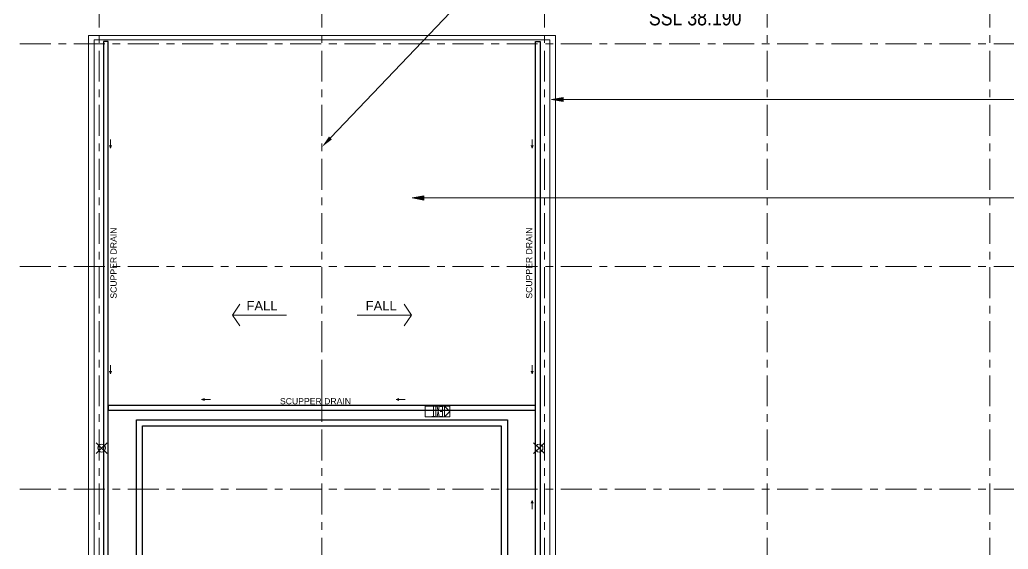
# Model space of a CAD drawing. Header units: millimetres. Extents: x -1834842 to 700335, y -490313101 to 518363.
# Drawn here: x -1215219 to -1183250, y 296025 to 313149 of the extents above; entities that cross this region are included whole.
import ezdxf
from ezdxf import colors
from ezdxf.entities.mleader import LeaderData, LeaderLine
from ezdxf.math import Vec2, Vec3

# ---------------------------------------------------------------- set-up
doc = ezdxf.new("R2010")
doc.units = ezdxf.units.MM
doc.header["$LTSCALE"] = 0.5
doc.linetypes.add('IDA - Grid Line', pattern=[3500, 2000, -500, 500, -500])
doc.layers.get('0').update_dxf_attribs({"color": 8})
doc.layers.add('0-LOWER ROOF', color=7, linetype='Continuous')
doc.layers.add('M-_DWAT FHP', color=1, linetype='Continuous')
for name, color, linetype, lineweight in [('A-_ANOT----_A', 7, 'Continuous', 9), ('A-_ANOT----_A-2', 7, 'Continuous', 9), ('A-_ANOTTEXT_T', 7, 'Continuous', 9), ('A-_DETA----_ED-1', 7, 'Continuous', 9), ('E-_LIGT----_E', 8, 'Continuous', 9)]:
    doc.layers.add(name, color=color, linetype=linetype, lineweight=lineweight)
for name, color, linetype, lineweight, true_color in [('A-_GENM----_M-9', 5, 'Continuous', 9, 0x0000ff), ('A-_WALL----_E', 6, 'Continuous', 9, 0xff00ff), ('S-_ANOTGRID_E-1', 9, 'IDA - Grid Line', 9, 0x808080)]:
    doc.layers.add(name, color=color, linetype=linetype, lineweight=lineweight, true_color=true_color)
doc.styles.add('Arial Narrow_1', font='ARIALN.TTF', dxfattribs={"height": 90})
doc.styles.add('Arial_3', font='arial.ttf', dxfattribs={"height": 200})

# ---------------------------------------------------------------- blocks, each defined once
blk = doc.blocks.new('blk2 drain arrow - blk2 drain arrow-4025471-BLK2 LOWER ROOF RAIN WATER DOWN PIPE')
at = {"layer": 'A-_GENM----_M-9'}
for p, q in [((-285, 0), (-198, 32)), ((0, 0), (-285, 0)), ((-285, 0), (-198, -32))]:
    blk.add_line(p, q, dxfattribs=at)
blk = doc.blocks.new('BLK2-LOWER ROOF')
at = {"layer": 'A-_ANOTTEXT_T'}
for points in [[(-34959.9, -40553.3), (-34584.9, -40619.4), (-34584.9, -40487.2)], [(-39465.8, -43737.3), (-39090.8, -43803.4), (-39090.8, -43671.2)]]:
    blk.add_hatch(color=8, dxfattribs=at).paths.add_polyline_path(points)
at = {"color": 8}
for points in [[(-49302.9, -118020.9), (-49302.9, -38670.9), (-49452.9, -38670.9), (-49452.9, -118020.9)], [(-35476.6, -57202.4), (-35476.6, -38670.9), (-35326.6, -38670.9), (-35326.6, -57202.4)], [(-49302.9, -50602.3), (-35476.6, -50602.3), (-35476.6, -50452.3), (-49302.9, -50452.3)], [(-48391.8, -50907.3), (-36387.8, -50907.3), (-36387.8, -100753), (-48391.8, -100753)], [(-48191.8, -51107.3), (-36587.8, -51107.3), (-36587.8, -100553), (-48191.8, -100553)]]:
    blk.add_lwpolyline(points, close=True, dxfattribs=at)
at = {"layer": 'A-_ANOT----_A-2', "color": 8}
for p, q in [((-45046.8, -47170.6), (-45282.5, -47524.2)), ((-45046.8, -47170.6), (-45282.5, -47524.2)), ((-39732.8, -47170.6), (-39497, -47524.2)), ((-39732.8, -47170.6), (-39497, -47524.2)), ((-45282.5, -47524.2), (-43532.5, -47524.2)), ((-45044.9, -47876.5), (-45282.5, -47524.2)), ((-45282.5, -47524.2), (-43532.5, -47524.2)), ((-45044.9, -47876.5), (-45282.5, -47524.2)), ((-39497, -47524.2), (-41247, -47524.2)), ((-39497, -47524.2), (-41247, -47524.2)), ((-39734.7, -47876.5), (-39497, -47524.2))]:
    blk.add_line(p, q, dxfattribs=at)
at = {"layer": 'A-_ANOTTEXT_T', "color": 8}
for p, q in [((-34584.9, -40487.2), (-34959.9, -40553.3)), ((-34959.9, -40553.3), (-34584.9, -40619.4)), ((-34959.9, -40553.3), (-19645.6, -40553.3)), ((-34584.9, -40619.4), (-34584.9, -40487.2)), ((-39090.8, -43671.2), (-39465.8, -43737.3)), ((-39465.8, -43737.3), (-39090.8, -43803.4)), ((-39465.8, -43737.3), (-19645.6, -43737.3)), ((-39090.8, -43803.4), (-39090.8, -43671.2))]:
    blk.add_line(p, q, dxfattribs=at)
at = {"layer": 'A-_DETA----_ED-1', "color": 8}
for p, q in [((-38784.9, -50800.5), (-38784.9, -50478.1)), ((-38704.9, -50803.1), (-38704.9, -50478.1)), ((-38601, -50803.1), (-38663.9, -50478.1)), ((-38663.9, -50803.1), (-38601, -50478.1)), ((-38486, -50483.3), (-38566, -50483.3)), ((-38486, -50800.8), (-38486, -50483.3)), ((-38834.9, -50800.5), (-38734.9, -50800.5)), ((-38566, -50640.8), (-38486, -50640.8)), ((-38566, -50800.8), (-38486, -50800.8)), ((-49691.6, -51650.6), (-49514.8, -51827.4)), ((-49338, -51650.6), (-49514.8, -51827.4)), ((-35541.6, -51650.6), (-35364.8, -51827.4)), ((-35188, -51650.6), (-35364.8, -51827.4)), ((-49691.6, -52004.2), (-49514.8, -51827.4)), ((-49338, -52004.2), (-49514.8, -51827.4)), ((-35541.6, -52004.2), (-35364.8, -51827.4)), ((-35188, -52004.2), (-35364.8, -51827.4))]:
    blk.add_line(p, q, dxfattribs=at)
for centre in [(-49514.8, -51827.4), (-35364.8, -51827.4)]:
    blk.add_circle(centre, 125, dxfattribs=at)
at = {"layer": 'A-_GENM----_M-9', "color": 8}
for p, q in [((-49228.8, -41843.7), (-49228.8, -42128.7)), ((-35585.9, -41843.7), (-35585.9, -42128.7)), ((-49228.8, -42128.7), (-49260.3, -42042.1)), ((-49228.8, -42128.7), (-49197.3, -42042.1)), ((-35585.9, -42128.7), (-35617.5, -42042.1)), ((-35585.9, -42128.7), (-35554.4, -42042.1)), ((-49228.8, -49141.5), (-49228.8, -49426.5)), ((-35585.9, -49141.5), (-35585.9, -49426.5)), ((-49228.8, -49426.5), (-49260.3, -49339.8)), ((-49228.8, -49426.5), (-49197.3, -49339.8)), ((-35585.9, -49426.5), (-35617.5, -49339.8)), ((-35585.9, -49426.5), (-35554.4, -49339.8)), ((-46279.3, -50254.7), (-46192.7, -50223.1)), ((-46279.3, -50254.7), (-46192.7, -50286.2)), ((-45994.3, -50254.7), (-46279.3, -50254.7)), ((-39986.2, -50254.7), (-39899.5, -50223.1)), ((-39986.2, -50254.7), (-39899.5, -50286.2)), ((-39701.2, -50254.7), (-39986.2, -50254.7)), ((-35585.9, -53520.8), (-35617.5, -53607.4)), ((-35585.9, -53520.8), (-35554.4, -53607.4)), ((-35585.9, -53805.8), (-35585.9, -53520.8))]:
    blk.add_line(p, q, dxfattribs=at)
at = {"layer": 'A-_WALL----_E', "color": 8}
for p, q in [((-49939.8, -118227.4), (-49939.8, -38477.4)), ((-49714.8, -38477.4), (-49939.8, -38477.4)), ((-49759.8, -38627.4), (-49759.8, -118077.4)), ((-35019.8, -38627.4), (-49759.8, -38627.4)), ((-49714.8, -38477.4), (-35064.8, -38477.4)), ((-34839.8, -38477.4), (-35064.8, -38477.4)), ((-35019.8, -57202.4), (-35019.8, -38627.4)), ((-34839.8, -38477.4), (-34839.8, -57052.4))]:
    blk.add_line(p, q, dxfattribs=at)
at = {"layer": 'E-_LIGT----_E', "color": 8}
for p, q in [((-39049.9, -50815.8), (-39049.9, -50465.8)), ((-39049.9, -50465.8), (-38249.9, -50465.8)), ((-38424.9, -50815.8), (-38424.9, -50465.8)), ((-38424.9, -50465.8), (-38249.9, -50640.8)), ((-38249.9, -50465.8), (-38249.9, -50815.8)), ((-38249.9, -50815.8), (-39049.9, -50815.8)), ((-38249.9, -50640.8), (-38424.9, -50815.8))]:
    blk.add_line(p, q, dxfattribs=at)
at = {"layer": 'M-_DWAT FHP', "color": 8, "lineweight": 13}
blk.add_line((-42389.8, -50757.3), (-42389.8, -49021.6), dxfattribs=at)
at = {"layer": 'S-_ANOTGRID_E-1', "color": 8}
for p, q in [((-49589.8, -19724.1), (-49589.8, -122559.3)), ((-42389.8, -19724.1), (-42389.8, -122559.3)), ((-35189.8, -19724.1), (-35189.8, -122559.3)), ((-27989.8, -19724.1), (-27989.8, -122559.3)), ((-20789.8, -19724.1), (-20789.8, -122559.3)), ((-52161.9, -38752.4), (-5336.8, -38752.4)), ((-52161.9, -45952.4), (-5336.8, -45952.4)), ((-52161.9, -53152.4), (-5336.8, -53152.4))]:
    blk.add_line(p, q, dxfattribs=at)
at = {"layer": 'A-_GENM----_M-9', "color": 8, "xscale": -1, "rotation": 270}
for p in [(-49228.8, -41843.7), (-35585.9, -41843.7), (-49228.8, -49141.5), (-35585.9, -49141.5)]:
    blk.add_blockref('blk2 drain arrow - blk2 drain arrow-4025471-BLK2 LOWER ROOF RAIN WATER DOWN PIPE', p, dxfattribs=at)
at = {"layer": 'A-_GENM----_M-9', "color": 8}
for p in [(-45994.3, -50254.7), (-39701.2, -50254.7)]:
    blk.add_blockref('blk2 drain arrow - blk2 drain arrow-4025471-BLK2 LOWER ROOF RAIN WATER DOWN PIPE', p, dxfattribs=at)
at = {"layer": 'A-_GENM----_M-9', "color": 8, "rotation": 270}
blk.add_blockref('blk2 drain arrow - blk2 drain arrow-4025471-BLK2 LOWER ROOF RAIN WATER DOWN PIPE', (-35585.9, -53805.8), dxfattribs=at)
at = {"layer": 'A-_ANOT----_A', "color": 8, "style": 'Arial_3'}
for s, height, rotation, p in [('SCUPPER DRAIN', 200, 90, (-49029, -46992)), ('SCUPPER DRAIN', 200, 90, (-35589, -46992)), ('FALL', 300, 360, (-40972.7, -47372.9))]:
    blk.add_text(s, height=height, rotation=rotation, dxfattribs=at).set_placement(p)
for s, height, p in [('FALL', 300, (-44828, -47372.9)), ('SCUPPER DRAIN', 200, (-43746.3, -50409.7))]:
    blk.add_text(s, height=height, dxfattribs=at).set_placement(p)
at = {"layer": 'A-_ANOTTEXT_T', "color": 8}
ml = blk.add_multileader_mtext('Standard', dxfattribs=at)
ml.set_content('SUMMIT POINT\\PFFL 38.390\\PSSL 38.190', color=8, style='Arial Narrow_1')
ml.set_leader_properties()
ml.build(insert=Vec2(0, 0))
ml.multileader.update_dxf_attribs({"text_right_attachment_type": 6, "dogleg_length": 5000, "arrow_head_size": 400})
ctx = ml.context
ctx.base_point, ctx.char_height, ctx.arrow_head_size, ctx.landing_gap_size, ctx.plane_origin = Vec3(-31814.5, -36242.2), 500, 400, 0.09, Vec3(-42389.8, -42085.6)
ctx.right_attachment = 6
notes = []
notes.append((ctx, [(0, (1, 1, 0), (-36814.5, -36242.2), (1, 0), 5000, [(0, [(-42389.8, -42085.6)], 0, [])])]))
ctx.mtext.insert, ctx.mtext.flow_direction = Vec3(-31814.4, -35987.9), 5
for ctx, leaders in notes:
    for number, flags, end, landing, length, lines in leaders:
        leader = LeaderData()
        leader.index, (leader.has_last_leader_line, leader.has_dogleg_vector, leader.attachment_direction) = number, flags
        leader.last_leader_point, leader.dogleg_vector, leader.dogleg_length = Vec3(end), Vec3(landing), length
        for number, points, colour, breaks in lines:
            line = LeaderLine()
            line.index, line.vertices, line.color, line.breaks = number, Vec3.list(points), colors.encode_raw_color(colour), breaks
            leader.lines.append(line)
        ctx.leaders.append(leader)

msp = doc.modelspace()

# ---------------------------------------------------------------- block references
at = {"layer": '0-LOWER ROOF', "color": 6}
msp.add_blockref('BLK2-LOWER ROOF', (-1163057, 351122), dxfattribs=at)

doc.saveas('drawing.dxf')
